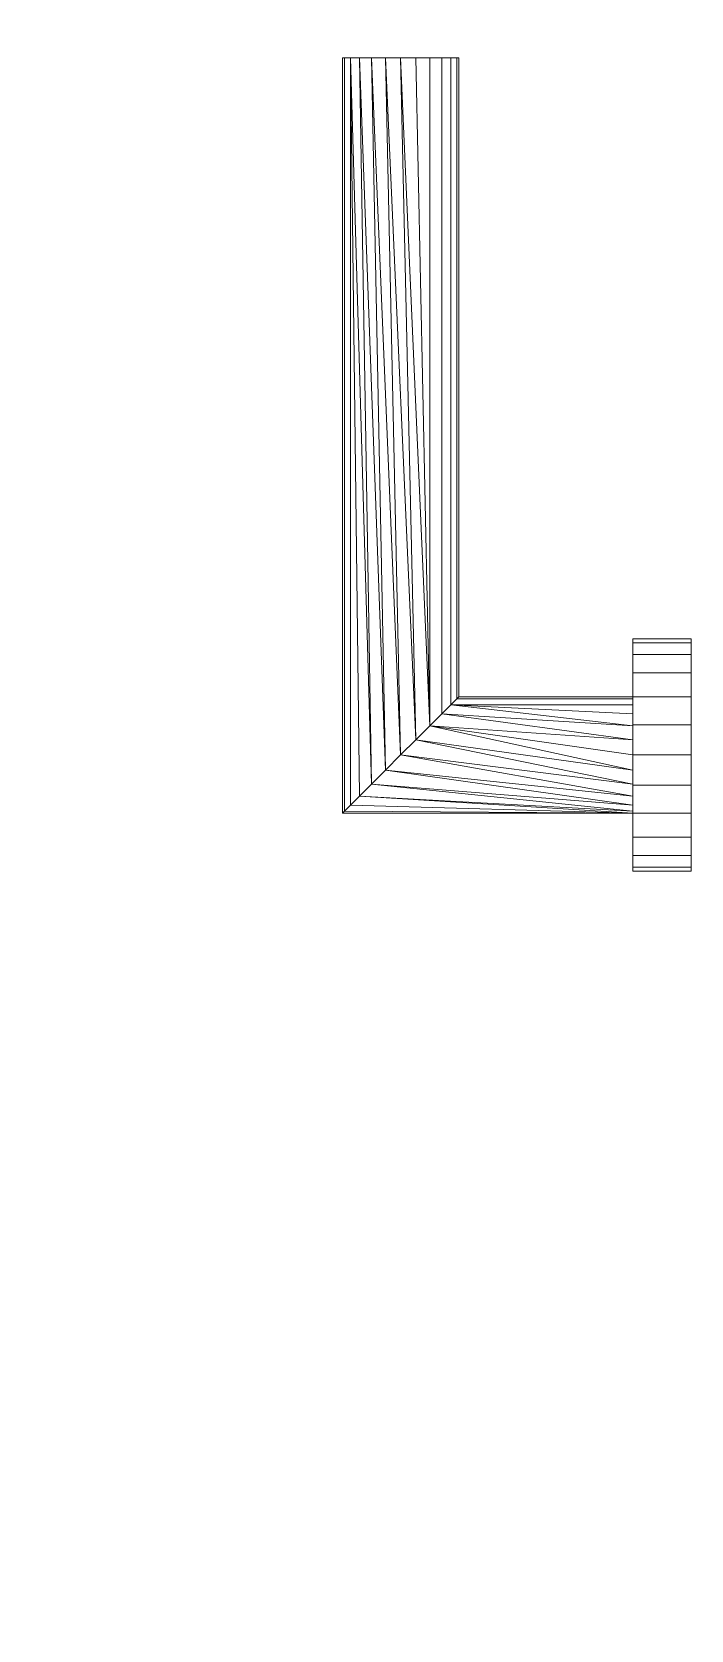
# Model space of a CAD drawing. Header units: millimetres. Extents: x -40035 to 35850, y -22604 to 20487.
# Drawn here: x -22062.7 to -21949.2, y 12010.7 to 12285.8 of the extents above; entities that cross this region are included whole.
import ezdxf

# ---------------------------------------------------------------- set-up
doc = ezdxf.new("R2010")
doc.units = ezdxf.units.MM
for name, color, linetype, lineweight in [('A-DOOR', 31, 'Continuous', 9), ('A-FLOR', 192, 'Continuous', 9), ('A-ROOF', 132, 'Continuous', 9), ('S-FNDN', 32, 'Continuous', 9)]:
    doc.layers.add(name, color=color, linetype=linetype, lineweight=lineweight)

# ---------------------------------------------------------------- blocks, each defined once
blk = doc.blocks.new('Drehflügel 1-flg - Stahlzarge - 80 x 2_26-790716-_3D_')
at = {"layer": 'A-DOOR'}
mesh = blk.add_polyface(dxfattribs=at)
corners = [(-310.0000000000019, 106.9346140755706, 899.9999999980832), (-309.6592582628926, 106.9346140755706, 902.5881904491084), (-308.6602540378463, 106.9346140755706, 904.9999999980832), (-307.0710678118674, 106.9346140755706, 907.0710678099484), (-305.0000000000019, 106.9346140755706, 908.6602540359276), (-302.5881904510271, 106.9346140755706, 909.6592582609736), (-300.0000000000019, 106.9346140755706, 909.999999998083), (-297.4118095489768, 106.9346140755706, 909.6592582609736), (-295.000000000002, 106.9346140755706, 908.6602540359273), (-292.9289321881366, 106.9346140755706, 907.0710678099484), (-291.3397459621577, 106.9346140755706, 904.999999998083), (-290.3407417371115, 106.9346140755706, 902.588190449108), (-290.0000000000022, 106.9346140755706, 899.9999999980832), (-290.0000000000022, 136.9346140755695, 899.9999999980832), (-290.3407417371115, 137.2753558126788, 902.5881904491083), (-291.3397459621577, 138.274360037725, 904.999999998083), (-292.9289321881366, 139.8635462637039, 907.0710678099484), (-295.000000000002, 141.9346140755693, 908.6602540359273), (-297.4118095489767, 144.3464236245441, 909.6592582609736), (-300.0000000000019, 146.9346140755692, 909.999999998083), (-302.5881904510271, 149.5228045265944, 909.6592582609736), (-305.0000000000019, 151.9346140755692, 908.6602540359276), (-307.0710678118674, 154.0056818874347, 907.0710678099484), (-308.6602540378463, 155.5948681134136, 904.999999998083), (-309.6592582628926, 156.5938723384599, 902.5881904491083), (-310.0000000000019, 156.9346140755692, 899.9999999980832)]
mesh.append_faces([[corners[k] for k in face] for face in [(0, 24, 25)]], dxfattribs={"vtx0": -1})
mesh.append_faces([[corners[k] for k in face] for face in [(7, 17, 6), (10, 15, 9), (21, 2, 20), (22, 1, 21), (6, 17, 5), (3, 20, 2), (4, 19, 3), (20, 3, 19)]], dxfattribs={"vtx0": -1, "vtx1": -1})
mesh.append_faces([[corners[k] for k in face] for face in [(5, 17, 18), (16, 7, 8), (0, 23, 24)]], dxfattribs={"vtx0": -1, "vtx2": -1})
mesh.append_faces([[corners[k] for k in face] for face in [(15, 16, 8), (16, 17, 7), (8, 9, 15), (18, 19, 4), (22, 23, 0), (4, 5, 18), (1, 2, 21), (0, 1, 22)]], dxfattribs={"vtx1": -1, "vtx2": -1})
mesh.append_faces([[corners[k] for k in face] for face in [(14, 15, 10, 11)]], dxfattribs={"vtx1": -1, "vtx3": -1})
mesh.append_faces([[corners[k] for k in face] for face in [(11, 12, 13, 14)]], dxfattribs={"vtx3": -1})
mesh = blk.add_polyface(dxfattribs=at)
corners = [(-290.0000000000022, 106.9346140755706, 899.9999999980832), (-290.3407417371115, 106.9346140755706, 897.4118095470578), (-291.3397459621578, 106.9346140755706, 894.999999998083), (-292.9289321881366, 106.9346140755706, 892.9289321862177), (-295.000000000002, 106.9346140755706, 891.3397459602388), (-297.4118095489769, 106.9346140755706, 890.3407417351925), (-300.000000000002, 106.9346140755706, 889.9999999980832), (-302.5881904510272, 106.9346140755706, 890.3407417351925), (-305.000000000002, 106.9346140755706, 891.3397459602388), (-307.0710678118675, 106.9346140755706, 892.9289321862177), (-308.6602540378463, 106.9346140755706, 894.999999998083), (-309.6592582628926, 106.9346140755706, 897.4118095470578), (-310.0000000000019, 106.9346140755706, 899.9999999980832), (-310.0000000000019, 156.9346140755692, 899.9999999980832), (-309.6592582628926, 156.5938723384599, 897.4118095470578), (-308.6602540378464, 155.5948681134136, 894.999999998083), (-307.0710678118675, 154.0056818874347, 892.9289321862177), (-305.000000000002, 151.9346140755693, 891.3397459602388), (-302.5881904510272, 149.5228045265945, 890.3407417351925), (-300.000000000002, 146.9346140755694, 889.9999999980832), (-297.4118095489769, 144.3464236245442, 890.3407417351925), (-295.0000000000022, 141.9346140755694, 891.3397459602388), (-292.9289321881367, 139.863546263704, 892.9289321862177), (-291.3397459621578, 138.2743600377251, 894.999999998083), (-290.3407417371115, 137.2753558126788, 897.4118095470578), (-290.0000000000022, 136.9346140755695, 899.9999999980832)]
mesh.append_faces([[corners[k] for k in face] for face in [(1, 24, 25, 0)]], dxfattribs={"vtx0": -1})
mesh.append_faces([[corners[k] for k in face] for face in [(15, 12, 14), (20, 8, 19), (8, 20, 7), (3, 23, 2), (21, 7, 20)]], dxfattribs={"vtx0": -1, "vtx1": -1})
mesh.append_faces([[corners[k] for k in face] for face in [(11, 16, 17), (10, 17, 18), (17, 10, 11), (9, 18, 19), (21, 6, 7), (2, 23, 24, 1), (22, 4, 5)]], dxfattribs={"vtx0": -1, "vtx2": -1})
mesh.append_faces([[corners[k] for k in face] for face in [(15, 16, 12), (11, 12, 16), (8, 9, 19), (9, 10, 18), (21, 22, 5), (22, 23, 4), (5, 6, 21), (3, 4, 23)]], dxfattribs={"vtx1": -1, "vtx2": -1})
mesh.append_faces([[corners[k] for k in face] for face in [(12, 13, 14)]], dxfattribs={"vtx2": -1})
mesh = blk.add_polyface(dxfattribs=at)
corners = [(-310.0000000000019, 156.9346140755692, 899.9999999980832), (-309.6592582628926, 156.5938723384599, 902.5881904491083), (-308.6602540378463, 155.5948681134136, 904.999999998083), (-307.0710678118674, 154.0056818874347, 907.0710678099484), (-305.0000000000019, 151.9346140755692, 908.6602540359276), (-302.5881904510272, 149.5228045265944, 909.6592582609736), (-300.000000000002, 146.9346140755692, 909.999999998083), (-297.4118095489768, 144.3464236245441, 909.6592582609736), (-295.000000000002, 141.9346140755693, 908.6602540359273), (-292.9289321881366, 139.8635462637039, 907.0710678099484), (-291.3397459621577, 138.2743600377251, 904.9999999980828), (-290.3407417371115, 137.2753558126788, 902.5881904491083), (-290.0000000000022, 136.9346140755695, 899.9999999980832), (-180.000000000002, 136.9346140755695, 899.9999999980832), (-180.000000000002, 137.2753558126787, 902.588190449108), (-180.000000000002, 138.2743600377252, 904.9999999980832), (-180.000000000002, 139.8635462637038, 907.0710678099484), (-180.000000000002, 141.9346140755694, 908.6602540359273), (-180.000000000002, 144.3464236245441, 909.6592582609736), (-180.000000000002, 146.9346140755692, 909.999999998083), (-180.000000000002, 149.5228045265944, 909.6592582609736), (-180.000000000002, 151.9346140755691, 908.6602540359276), (-180.000000000002, 154.0056818874348, 907.0710678099484), (-180.000000000002, 155.5948681134135, 904.9999999980832), (-180.000000000002, 156.59387233846, 902.588190449108), (-180.000000000002, 156.9346140755692, 899.9999999980832)]
mesh.append_faces([[corners[k] for k in face] for face in [(1, 24, 25, 0)]], dxfattribs={"vtx0": -1})
mesh.append_faces([[corners[k] for k in face] for face in [(3, 23, 2), (4, 23, 3)]], dxfattribs={"vtx0": -1, "vtx1": -1})
mesh.append_faces([[corners[k] for k in face] for face in [(11, 14, 15, 10), (9, 16, 17, 8), (10, 15, 16, 9), (8, 17, 18), (2, 23, 24, 1), (22, 4, 5), (20, 6, 7)]], dxfattribs={"vtx0": -1, "vtx2": -1})
mesh.append_faces([[corners[k] for k in face] for face in [(7, 8, 19), (19, 20, 7), (18, 19, 8), (21, 22, 5), (20, 21, 6), (22, 23, 4), (5, 6, 21)]], dxfattribs={"vtx1": -1, "vtx2": -1})
mesh.append_faces([[corners[k] for k in face] for face in [(12, 13, 14, 11)]], dxfattribs={"vtx2": -1})
mesh = blk.add_polyface(dxfattribs=at)
corners = [(-290.0000000000022, 136.9346140755695, 899.9999999980832), (-290.3407417371115, 137.2753558126788, 897.4118095470578), (-291.3397459621578, 138.2743600377251, 894.999999998083), (-292.9289321881367, 139.863546263704, 892.9289321862177), (-295.0000000000022, 141.9346140755694, 891.3397459602388), (-297.4118095489769, 144.3464236245442, 890.3407417351925), (-300.0000000000022, 146.9346140755694, 889.9999999980832), (-302.5881904510272, 149.5228045265945, 890.3407417351925), (-305.000000000002, 151.9346140755693, 891.3397459602388), (-307.0710678118675, 154.0056818874347, 892.9289321862177), (-308.6602540378464, 155.5948681134136, 894.999999998083), (-309.6592582628926, 156.5938723384599, 897.4118095470578), (-310.0000000000019, 156.9346140755692, 899.9999999980832), (-180.000000000002, 156.9346140755692, 899.9999999980832), (-180.000000000002, 156.5938723384599, 897.4118095470578), (-180.000000000002, 155.5948681134138, 894.9999999980834), (-180.000000000002, 154.0056818874346, 892.9289321862177), (-180.000000000002, 151.9346140755694, 891.3397459602388), (-180.000000000002, 149.5228045265946, 890.3407417351925), (-180.000000000002, 146.9346140755694, 889.9999999980832), (-180.000000000002, 144.3464236245441, 890.3407417351925), (-180.000000000002, 141.9346140755693, 891.3397459602388), (-180.000000000002, 139.8635462637041, 892.9289321862177), (-180.000000000002, 138.274360037725, 894.9999999980834), (-180.000000000002, 137.2753558126788, 897.4118095470578), (-180.000000000002, 136.9346140755695, 899.9999999980832)]
mesh.append_faces([[corners[k] for k in face] for face in [(7, 17, 6), (9, 15, 8), (6, 18, 5), (5, 19, 4)]], dxfattribs={"vtx0": -1, "vtx1": -1})
mesh.append_faces([[corners[k] for k in face] for face in [(5, 18, 19)]], dxfattribs={"vtx0": -1, "vtx2": -1})
mesh.append_faces([[corners[k] for k in face] for face in [(13, 14, 11, 12)]], dxfattribs={"vtx1": -1})
mesh.append_faces([[corners[k] for k in face] for face in [(16, 17, 7), (15, 16, 8), (7, 8, 16), (9, 10, 15), (17, 18, 6), (20, 21, 4), (19, 20, 4)]], dxfattribs={"vtx1": -1, "vtx2": -1})
mesh.append_faces([[corners[k] for k in face] for face in [(14, 15, 10, 11), (21, 22, 3, 4), (23, 24, 1, 2), (22, 23, 2, 3)]], dxfattribs={"vtx1": -1, "vtx3": -1})
mesh.append_faces([[corners[k] for k in face] for face in [(24, 25, 0, 1)]], dxfattribs={"vtx3": -1})
mesh = blk.add_polyface(dxfattribs=at)
corners = [(-180.000000000002, 136.9346140755695, 899.9999999980832), (-180.000000000002, 137.2753558126788, 897.4118095470578), (-180.000000000002, 138.274360037725, 894.9999999980834), (-180.000000000002, 139.8635462637041, 892.9289321862174), (-180.000000000002, 141.9346140755693, 891.3397459602388), (-180.000000000002, 144.3464236245441, 890.3407417351925), (-180.000000000002, 146.9346140755694, 889.9999999980832), (-180.000000000002, 149.5228045265946, 890.3407417351925), (-180.000000000002, 151.9346140755694, 891.3397459602388), (-180.000000000002, 154.0056818874346, 892.9289321862177), (-180.000000000002, 155.5948681134138, 894.9999999980834), (-180.000000000002, 156.5938723384599, 897.4118095470578), (-180.000000000002, 156.9346140755692, 899.9999999980832), (-180.000000000002, 156.59387233846, 902.588190449108), (-180.000000000002, 155.5948681134135, 904.9999999980832), (-180.000000000002, 154.0056818874348, 907.0710678099484), (-180.000000000002, 151.9346140755691, 908.6602540359276), (-180.000000000002, 149.5228045265944, 909.6592582609736), (-180.000000000002, 146.9346140755692, 909.999999998083), (-180.000000000002, 144.3464236245441, 909.6592582609736), (-180.000000000002, 141.9346140755694, 908.6602540359273), (-180.000000000002, 139.8635462637038, 907.0710678099483), (-180.000000000002, 138.2743600377252, 904.9999999980832), (-180.000000000002, 137.2753558126787, 902.588190449108)]
mesh.append_faces([[corners[k] for k in face] for face in [(17, 15, 16)]], dxfattribs={"vtx0": -1})
mesh.append_faces([[corners[k] for k in face] for face in [(21, 9, 17, 20)]], dxfattribs={"vtx0": -1, "vtx1": -1, "vtx2": -1})
mesh.append_faces([[corners[k] for k in face] for face in [(9, 21, 2, 5)]], dxfattribs={"vtx0": -1, "vtx1": -1, "vtx2": -1, "vtx3": -1})
mesh.append_faces([[corners[k] for k in face] for face in [(17, 13, 14, 15)]], dxfattribs={"vtx0": -1, "vtx3": -1})
mesh.append_faces([[corners[k] for k in face] for face in [(4, 5, 2, 3)]], dxfattribs={"vtx1": -1})
mesh.append_faces([[corners[k] for k in face] for face in [(5, 6, 9)]], dxfattribs={"vtx1": -1, "vtx2": -1})
mesh.append_faces([[corners[k] for k in face] for face in [(9, 10, 13, 17)]], dxfattribs={"vtx1": -1, "vtx2": -1, "vtx3": -1})
mesh.append_faces([[corners[k] for k in face] for face in [(7, 8, 9, 6)]], dxfattribs={"vtx2": -1})
mesh.append_faces([[corners[k] for k in face] for face in [(0, 1, 2, 21)]], dxfattribs={"vtx2": -1, "vtx3": -1})
mesh.append_faces([[corners[k] for k in face] for face in [(10, 11, 12, 13), (17, 18, 19, 20), (21, 22, 23, 0)]], dxfattribs={"vtx3": -1})
mesh = blk.add_polyface(dxfattribs=at)
corners = [(-320.000000000002, 106.9346140755706, 899.9999999980832), (-319.3185165257833, 106.9346140755706, 905.1763809001338), (-317.3205080756907, 106.9346140755706, 909.9999999980832), (-314.142135623733, 106.9346140755706, 914.1421356218143), (-310.0000000000019, 106.9346140755706, 917.3205080737719), (-305.1763809020524, 106.9346140755706, 919.3185165238644), (-300.000000000002, 106.9346140755706, 919.999999998083), (-294.8236190979516, 106.9346140755706, 919.3185165238644), (-290.000000000002, 106.9346140755706, 917.3205080737719), (-285.857864376271, 106.9346140755706, 914.142135621814), (-282.6794919243132, 106.9346140755706, 909.999999998083), (-280.6814834742206, 106.9346140755706, 905.1763809001334), (-280.000000000002, 106.9346140755706, 899.9999999980832), (-280.6814834742207, 106.9346140755706, 894.8236190960325), (-282.6794919243133, 106.9346140755706, 889.9999999980829), (-285.8578643762712, 106.9346140755706, 885.857864374352), (-290.0000000000022, 106.9346140755706, 882.6794919223944), (-294.8236190979517, 106.9346140755706, 880.6814834723018), (-300.0000000000022, 106.9346140755706, 879.999999998083), (-305.1763809020525, 106.9346140755706, 880.6814834723018), (-310.0000000000022, 106.9346140755706, 882.6794919223944), (-314.142135623733, 106.9346140755706, 885.8578643743523), (-317.3205080756908, 106.9346140755706, 889.9999999980832), (-319.3185165257834, 106.9346140755706, 894.8236190960328)]
mesh.append_faces([[corners[k] for k in face] for face in [(7, 5, 6), (16, 13, 14, 15), (21, 19, 20)]], dxfattribs={"vtx0": -1})
mesh.append_faces([[corners[k] for k in face] for face in [(11, 16, 9, 10)]], dxfattribs={"vtx0": -1, "vtx1": -1})
mesh.append_faces([[corners[k] for k in face] for face in [(9, 21, 4, 5)]], dxfattribs={"vtx0": -1, "vtx1": -1, "vtx3": -1})
mesh.append_faces([[corners[k] for k in face] for face in [(16, 11, 12, 13)]], dxfattribs={"vtx0": -1, "vtx3": -1})
mesh.append_faces([[corners[k] for k in face] for face in [(0, 1, 4, 21), (16, 17, 21, 9)]], dxfattribs={"vtx1": -1, "vtx2": -1, "vtx3": -1})
mesh.append_faces([[corners[k] for k in face] for face in [(2, 3, 4, 1)]], dxfattribs={"vtx2": -1})
mesh.append_faces([[corners[k] for k in face] for face in [(7, 8, 9, 5), (17, 18, 19, 21)]], dxfattribs={"vtx2": -1, "vtx3": -1})
mesh.append_faces([[corners[k] for k in face] for face in [(21, 22, 23, 0)]], dxfattribs={"vtx3": -1})
mesh = blk.add_polyface(dxfattribs=at)
corners = [(-280.0000000000021, 96.93461407557066, 899.9999999980829), (-280.6814834742207, 96.93461407557066, 894.8236190960324), (-282.6794919243134, 96.93461407557066, 889.9999999980828), (-285.8578643762712, 96.93461407557066, 885.857864374352), (-290.0000000000022, 96.93461407557066, 882.6794919223939), (-294.8236190979518, 96.93461407557066, 880.6814834723018), (-300.0000000000022, 96.93461407557066, 879.999999998083), (-305.1763809020526, 96.93461407557066, 880.6814834723018), (-310.0000000000022, 96.93461407557066, 882.6794919223944), (-314.1421356237331, 96.93461407557066, 885.8578643743523), (-317.3205080756909, 96.93461407557066, 889.9999999980832), (-319.3185165257834, 96.93461407557066, 894.8236190960329), (-320.0000000000022, 96.93461407557066, 899.9999999980832), (-320.0000000000022, 106.9346140755706, 899.9999999980832), (-319.3185165257834, 106.9346140755706, 894.8236190960329), (-317.3205080756909, 106.9346140755706, 889.9999999980832), (-314.1421356237331, 106.9346140755706, 885.8578643743523), (-310.0000000000022, 106.9346140755706, 882.6794919223944), (-305.1763809020526, 106.9346140755706, 880.6814834723018), (-300.0000000000022, 106.9346140755706, 879.999999998083), (-294.8236190979518, 106.9346140755706, 880.6814834723018), (-290.0000000000022, 106.9346140755706, 882.6794919223939), (-285.8578643762712, 106.9346140755706, 885.857864374352), (-282.6794919243134, 106.9346140755706, 889.9999999980828), (-280.6814834742207, 106.9346140755706, 894.8236190960324), (-280.0000000000021, 106.9346140755706, 899.9999999980829)]
mesh.append_faces([[corners[k] for k in face] for face in [(13, 14, 11, 12), (0, 1, 24, 25)]], dxfattribs={"vtx1": -1})
mesh.append_faces([[corners[k] for k in face] for face in [(14, 15, 10, 11), (16, 17, 8, 9), (15, 16, 9, 10), (17, 18, 7, 8), (6, 7, 18, 19), (19, 20, 5, 6), (20, 21, 4, 5), (22, 23, 2, 3), (21, 22, 3, 4), (23, 24, 1, 2)]], dxfattribs={"vtx1": -1, "vtx3": -1})
mesh = blk.add_polyface(dxfattribs=at)
corners = [(-320.0000000000022, 96.93461407557066, 899.9999999980832), (-319.3185165257833, 96.93461407557066, 905.1763809001338), (-317.3205080756907, 96.93461407557066, 909.9999999980832), (-314.1421356237329, 96.93461407557066, 914.1421356218143), (-310.000000000002, 96.93461407557066, 917.3205080737719), (-305.1763809020524, 96.93461407557066, 919.3185165238644), (-300.000000000002, 96.93461407557066, 919.999999998083), (-294.8236190979516, 96.93461407557066, 919.3185165238644), (-290.000000000002, 96.93461407557066, 917.3205080737719), (-285.857864376271, 96.93461407557066, 914.142135621814), (-282.6794919243132, 96.93461407557066, 909.999999998083), (-280.6814834742206, 96.93461407557066, 905.1763809001334), (-280.0000000000021, 96.93461407557066, 899.9999999980832), (-280.0000000000021, 106.9346140755706, 899.9999999980832), (-280.6814834742206, 106.9346140755706, 905.1763809001334), (-282.6794919243132, 106.9346140755706, 909.999999998083), (-285.857864376271, 106.9346140755706, 914.142135621814), (-290.000000000002, 106.9346140755706, 917.3205080737719), (-294.8236190979516, 106.9346140755706, 919.3185165238644), (-300.000000000002, 106.9346140755706, 919.999999998083), (-305.1763809020524, 106.9346140755706, 919.3185165238644), (-310.000000000002, 106.9346140755706, 917.3205080737719), (-314.1421356237329, 106.9346140755706, 914.1421356218143), (-317.3205080756907, 106.9346140755706, 909.9999999980832), (-319.3185165257833, 106.9346140755706, 905.1763809001338), (-320.0000000000022, 106.9346140755706, 899.9999999980832)]
mesh.append_faces([[corners[k] for k in face] for face in [(13, 14, 11, 12), (0, 1, 24, 25)]], dxfattribs={"vtx1": -1})
mesh.append_faces([[corners[k] for k in face] for face in [(14, 15, 10, 11), (16, 17, 8, 9), (15, 16, 9, 10), (17, 18, 7, 8), (6, 7, 18, 19), (19, 20, 5, 6), (20, 21, 4, 5), (22, 23, 2, 3), (21, 22, 3, 4), (23, 24, 1, 2)]], dxfattribs={"vtx1": -1, "vtx3": -1})
mesh = blk.add_polyface(dxfattribs=at)
corners = [(-290.0000000000022, 106.9346140755706, 899.9999999980832), (-290.3407417371115, 106.9346140755706, 902.5881904491083), (-291.3397459621577, 106.9346140755706, 904.999999998083), (-292.9289321881366, 106.9346140755706, 907.0710678099484), (-295.000000000002, 106.9346140755706, 908.6602540359273), (-297.4118095489768, 106.9346140755706, 909.6592582609736), (-300.0000000000019, 106.9346140755706, 909.999999998083), (-302.5881904510271, 106.9346140755706, 909.6592582609736), (-305.0000000000019, 106.9346140755706, 908.6602540359273), (-307.0710678118674, 106.9346140755706, 907.0710678099484), (-308.6602540378463, 106.9346140755706, 904.999999998083), (-309.6592582628926, 106.9346140755706, 902.5881904491083), (-310.0000000000019, 106.9346140755706, 899.9999999980832), (-309.6592582628926, 106.9346140755706, 897.4118095470578), (-308.6602540378463, 106.9346140755706, 894.999999998083), (-307.0710678118675, 106.9346140755706, 892.9289321862177), (-305.000000000002, 106.9346140755706, 891.3397459602388), (-302.5881904510272, 106.9346140755706, 890.3407417351925), (-300.000000000002, 106.9346140755706, 889.9999999980832), (-297.4118095489769, 106.9346140755706, 890.3407417351925), (-295.000000000002, 106.9346140755706, 891.3397459602388), (-292.9289321881366, 106.9346140755706, 892.9289321862177), (-291.3397459621578, 106.9346140755706, 894.999999998083), (-290.3407417371115, 106.9346140755706, 897.4118095470578)]
mesh.append_faces([[corners[k] for k in face] for face in [(10, 16, 8, 9), (11, 14, 10)]], dxfattribs={"vtx0": -1, "vtx1": -1})
mesh.append_faces([[corners[k] for k in face] for face in [(8, 20, 23, 0)]], dxfattribs={"vtx0": -1, "vtx1": -1, "vtx3": -1})
mesh.append_faces([[corners[k] for k in face] for face in [(4, 7, 8, 0)]], dxfattribs={"vtx0": -1, "vtx2": -1, "vtx3": -1})
mesh.append_faces([[corners[k] for k in face] for face in [(13, 14, 11, 12), (3, 4, 2)]], dxfattribs={"vtx1": -1})
mesh.append_faces([[corners[k] for k in face] for face in [(1, 2, 4, 0)]], dxfattribs={"vtx1": -1, "vtx2": -1})
mesh.append_faces([[corners[k] for k in face] for face in [(16, 17, 20, 8)]], dxfattribs={"vtx1": -1, "vtx2": -1, "vtx3": -1})
mesh.append_faces([[corners[k] for k in face] for face in [(5, 6, 7, 4)]], dxfattribs={"vtx2": -1})
mesh.append_faces([[corners[k] for k in face] for face in [(14, 15, 16, 10)]], dxfattribs={"vtx2": -1, "vtx3": -1})
mesh.append_faces([[corners[k] for k in face] for face in [(17, 18, 19, 20), (20, 21, 22, 23)]], dxfattribs={"vtx3": -1})
mesh = blk.add_polyface(dxfattribs=at)
corners = [(-320.000000000002, 96.93461407557066, 899.9999999980832), (-319.3185165257834, 96.93461407557066, 894.8236190960328), (-317.3205080756908, 96.93461407557066, 889.9999999980832), (-314.142135623733, 96.93461407557066, 885.8578643743523), (-310.0000000000022, 96.93461407557066, 882.6794919223944), (-305.1763809020525, 96.93461407557066, 880.6814834723018), (-300.0000000000022, 96.93461407557066, 879.999999998083), (-294.8236190979517, 96.93461407557066, 880.6814834723018), (-290.0000000000022, 96.93461407557066, 882.6794919223944), (-285.8578643762712, 96.93461407557066, 885.857864374352), (-282.6794919243133, 96.93461407557066, 889.9999999980829), (-280.6814834742207, 96.93461407557066, 894.8236190960325), (-280.000000000002, 96.93461407557066, 899.9999999980832), (-280.6814834742206, 96.93461407557066, 905.1763809001334), (-282.6794919243132, 96.93461407557066, 909.999999998083), (-285.857864376271, 96.93461407557066, 914.142135621814), (-290.000000000002, 96.93461407557066, 917.3205080737719), (-294.8236190979516, 96.93461407557066, 919.3185165238644), (-300.000000000002, 96.93461407557066, 919.999999998083), (-305.1763809020524, 96.93461407557066, 919.3185165238644), (-310.0000000000019, 96.93461407557066, 917.3205080737719), (-314.142135623733, 96.93461407557066, 914.1421356218143), (-317.3205080756907, 96.93461407557066, 909.9999999980832), (-319.3185165257833, 96.93461407557066, 905.1763809001338)]
mesh.append_faces([[corners[k] for k in face] for face in [(10, 8, 9), (5, 3, 4), (22, 20, 21)]], dxfattribs={"vtx0": -1})
mesh.append_faces([[corners[k] for k in face] for face in [(13, 8, 12), (17, 19, 15, 16)]], dxfattribs={"vtx0": -1, "vtx1": -1})
mesh.append_faces([[corners[k] for k in face] for face in [(3, 15, 20, 0)]], dxfattribs={"vtx0": -1, "vtx1": -1, "vtx2": -1, "vtx3": -1})
mesh.append_faces([[corners[k] for k in face] for face in [(15, 19, 20)]], dxfattribs={"vtx0": -1, "vtx2": -1})
mesh.append_faces([[corners[k] for k in face] for face in [(3, 7, 8, 15)]], dxfattribs={"vtx0": -1, "vtx2": -1, "vtx3": -1})
mesh.append_faces([[corners[k] for k in face] for face in [(20, 22, 23, 0)]], dxfattribs={"vtx0": -1, "vtx3": -1})
mesh.append_faces([[corners[k] for k in face] for face in [(18, 19, 17)]], dxfattribs={"vtx1": -1})
mesh.append_faces([[corners[k] for k in face] for face in [(11, 12, 8, 10)]], dxfattribs={"vtx1": -1, "vtx2": -1})
mesh.append_faces([[corners[k] for k in face] for face in [(1, 2, 3, 0)]], dxfattribs={"vtx2": -1})
mesh.append_faces([[corners[k] for k in face] for face in [(5, 6, 7, 3), (13, 14, 15, 8)]], dxfattribs={"vtx2": -1, "vtx3": -1})

msp = doc.modelspace()

# ---------------------------------------------------------------- block references
at = {"layer": 'A-DOOR', "rotation": 90}
msp.add_blockref('Drehflügel 1-flg - Stahlzarge - 80 x 2_26-790716-_3D_', (-21852.26421336441, 12461.33649218147, 4300), dxfattribs=at)

# ---------------------------------------------------------------- meshes
at = {"layer": 'A-FLOR'}
mesh = msp.add_polyface(dxfattribs=at)
corners = [(35708.39259647478, -19572.95317164709, 4299.999999999999), (35708.39259647484, 15367.44769506533, 4299.999999999999), (22023.39259623714, 15367.44769506538, 4299.999999999999), (22023.39259623714, 18917.44769506533, 4299.999999999999), (-33711.60740376364, 18917.44769506551, 4299.999999999999), (-33711.60740376362, 6517.447695065358, 4299.999999999999), (-39715.43777456971, 6517.447695065354, 4299.999999999999), (-39715.43777456971, 2191.31302077162, 4299.999999999999), (-39591.60740376364, 2191.31302077162, 4299.999999999999), (-39591.60740376362, 6397.447695065358, 4299.999999999999), (21318.39259623716, 6397.447695065161, 4299.999999999999), (21318.39259623715, -767.5523049348602, 4299.999999999999), (20018.39259623715, -767.5523049348602, 4299.999999999999), (20018.39259623715, -2467.552304934859, 4299.999999999999), (21083.39259623714, -2467.552304934863, 4299.999999999999), (21083.39259623714, -2287.552304934864, 4299.999999999999), (21318.39259623715, -2287.552304934864, 4299.999999999999), (21318.39259623713, -11702.55230493486, 4299.999999999999), (-39591.60740352523, -11702.55230493466, 4299.999999999999), (-39591.60740352522, -1458.686979228379, 4299.999999999999), (-39715.43777456971, -1458.686979228379, 4299.999999999999), (-39715.43777456971, -11822.55230493464, 4299.999999999999), (-33714.60740376361, -11822.55230493466, 4299.999999999999), (-33714.60740376362, -21222.55230493466, 4299.999999999999), (-31115.50901368769, -21222.55230493467, 4299.999999999999), (-30206.17866242789, -22450.2848884488, 4299.999999999999), (-28926.17866242789, -22450.28488844881, 4299.999999999999), (-27996.51597985033, -21222.5523049345, 4299.999999999999), (-7441.607403525208, -21222.55230493457, 4299.999999999999), (-6513.119142610258, -22476.15094458888, 4299.999999999999), (-5153.119142610255, -22476.15094458888, 4299.999999999999), (-4203.870185739985, -21222.55230493458, 4299.999999999999), (16285.39259623638, -21222.55230493465, 4299.999999999999), (17201.97716149857, -22460.07916715749, 4299.999999999999), (18551.82768878314, -22460.07916715749, 4299.999999999999), (19488.90678723186, -21222.55230493484, 4299.999999999999), (22024.56222566872, -21222.55230493485, 4299.999999999999), (22024.56222566872, -19572.95317164704, 4299.999999999999), (22144.56222566872, -19572.95317164704, 4299.999999999999), (22144.56222566872, -11942.55230493466, 4299.999999999999), (28098.39259647479, -11942.55230493465, 4299.999999999999), (28098.39259647479, 6606.483792312207, 4299.999999999999), (22168.90832943374, 6606.483792312207, 4299.999999999999), (22168.90832943374, 7667.447695065356, 4299.999999999999), (28098.39259647479, 7667.447695065356, 4299.999999999999), (28098.39259647479, 7684.409219292403, 4299.999999999999), (29453.39259647479, 7684.409219292403, 4299.999999999999), (29453.39259647479, -13074.80095893749, 4299.999999999999), (28098.3925964748, -13074.80095893749, 4299.999999999999), (23360.72511121083, -13074.80095893749, 4299.999999999999), (23360.72511121084, -19572.95317164705, 4299.999999999999), (-33594.60740376361, -12527.55230493466, 4299.999999999999), (-32514.60740376362, -12527.55230493467, 4299.999999999999), (-32514.60740376362, -11942.55230493466, 4299.999999999999), (-28326.7074035267, -11942.55230493466, 4299.999999999999), (-28326.70740352671, -14852.55230493466, 4299.999999999999), (-33594.60740376364, -14852.55230493464, 4299.999999999999), (-33591.60740376362, 9482.44769506534, 4299.999999999999), (-28884.60740376362, 9482.447695065324, 4299.999999999999), (-28884.60740376362, 6637.44769506532, 4299.999999999999), (-32514.60740376363, 6637.447695065334, 4299.999999999999), (-32514.60740376363, 7197.447695065356, 4299.999999999999), (-32914.60740376364, 7197.447695065358, 4299.999999999999), (-32914.60740376364, 7162.447695065337, 4299.999999999999), (-33591.60740376364, 7162.447695065343, 4299.999999999999), (-8951.69882743851, 6617.447695065336, 4299.999999999999), (-28414.60740376362, 6617.447695065401, 4299.999999999999), (-28414.60740376362, 9482.447695065342, 4299.999999999999), (-8951.698827438504, 9482.447695065279, 4299.999999999999)]
mesh.append_faces([[corners[k] for k in face] for face in [(9, 6, 7, 8), (63, 60, 61, 62)]], dxfattribs={"vtx0": -1})
mesh.append_faces([[corners[k] for k in face] for face in [(31, 17, 54), (16, 41, 11, 15), (58, 67, 4, 57)]], dxfattribs={"vtx0": -1, "vtx1": -1, "vtx2": -1})
mesh.append_faces([[corners[k] for k in face] for face in [(28, 31, 54, 55), (55, 24, 27, 28), (5, 66, 59, 60)]], dxfattribs={"vtx0": -1, "vtx1": -1, "vtx3": -1})
mesh.append_faces([[corners[k] for k in face] for face in [(56, 23, 24, 55), (18, 21, 22, 17), (42, 10, 11, 41), (65, 9, 10), (16, 40, 41), (2, 45, 46, 1), (59, 66, 67, 58), (5, 64, 57, 4), (9, 5, 6)]], dxfattribs={"vtx0": -1, "vtx2": -1})
mesh.append_faces([[corners[k] for k in face] for face in [(17, 31, 32, 37), (22, 53, 54, 17), (10, 42, 43, 2)]], dxfattribs={"vtx0": -1, "vtx2": -1, "vtx3": -1})
mesh.append_faces([[corners[k] for k in face] for face in [(68, 2, 3, 4)]], dxfattribs={"vtx0": -1, "vtx3": -1})
mesh.append_faces([[corners[k] for k in face] for face in [(20, 21, 18, 19)]], dxfattribs={"vtx1": -1})
mesh.append_faces([[corners[k] for k in face] for face in [(50, 0, 47), (11, 12, 15), (67, 68, 4)]], dxfattribs={"vtx1": -1, "vtx2": -1})
mesh.append_faces([[corners[k] for k in face] for face in [(68, 65, 10, 2), (65, 66, 5, 9), (63, 64, 5, 60)]], dxfattribs={"vtx1": -1, "vtx2": -1, "vtx3": -1})
mesh.append_faces([[corners[k] for k in face] for face in [(39, 40, 16, 17), (46, 47, 0, 1), (56, 51, 22, 23)]], dxfattribs={"vtx1": -1, "vtx3": -1})
mesh.append_faces([[corners[k] for k in face] for face in [(48, 49, 50, 47), (13, 14, 15, 12)]], dxfattribs={"vtx2": -1})
mesh.append_faces([[corners[k] for k in face] for face in [(35, 36, 37, 32), (37, 38, 39, 17), (51, 52, 53, 22), (43, 44, 45, 2)]], dxfattribs={"vtx2": -1, "vtx3": -1})
mesh.append_faces([[corners[k] for k in face] for face in [(32, 33, 34, 35), (28, 29, 30, 31), (24, 25, 26, 27)]], dxfattribs={"vtx3": -1})
mesh = msp.add_polyface(dxfattribs=at)
corners = [(22023.39259623714, 18917.44769506533, 4000), (22023.39259623714, 15367.44769506538, 4000), (35708.39259647484, 15367.44769506533, 4000), (35708.39259647478, -19572.95317164709, 4000), (23360.72511121083, -19572.95317164705, 4000), (23360.72511121083, -13074.80095893749, 4000), (28098.3925964748, -13074.80095893749, 4000), (29453.39259647479, -13074.80095893749, 4000), (29453.39259647479, 7684.409219292403, 4000), (28098.39259647479, 7684.409219292408, 4000), (28098.39259647479, 7667.447695065356, 4000), (22168.90832943374, 7667.447695065356, 4000), (22168.90832943374, 6606.483792312207, 4000), (28098.39259647479, 6606.483792312207, 4000), (28098.3925964748, -11942.55230493465, 4000), (22144.56222566872, -11942.55230493466, 4000), (22144.56222566873, -19572.95317164704, 4000), (22024.56222566872, -19572.95317164704, 4000), (22024.56222566872, -21222.55230493485, 4000), (19488.90678723186, -21222.55230493484, 4000), (18551.82768878314, -22460.07916715749, 4000), (17201.97716149857, -22460.07916715749, 4000), (16285.39259623638, -21222.55230493465, 4000), (-4203.870185739985, -21222.55230493458, 4000), (-5153.119142610255, -22476.15094458888, 4000), (-6513.119142610258, -22476.15094458888, 4000), (-7441.607403525208, -21222.55230493457, 4000), (-27996.51597985033, -21222.5523049345, 4000), (-28926.17866242789, -22450.28488844881, 4000), (-30206.17866242789, -22450.2848884488, 4000), (-31115.50901368769, -21222.55230493467, 4000), (-33714.60740376362, -21222.55230493466, 4000), (-33714.60740376361, -11822.55230493466, 4000), (-39715.43777456971, -11822.55230493464, 4000), (-39715.43777456971, -1458.686979228379, 4000), (-39591.60740352522, -1458.686979228379, 4000), (-39591.60740352523, -11702.55230493466, 4000), (21318.39259623713, -11702.55230493486, 4000), (21318.39259623715, -2287.552304934864, 4000), (21083.39259623714, -2287.552304934862, 4000), (21083.39259623714, -2467.552304934863, 4000), (20018.39259623715, -2467.552304934859, 4000), (20018.39259623715, -767.5523049348602, 4000), (21318.39259623715, -767.5523049348602, 4000), (21318.39259623716, 6397.447695065161, 4000), (-39591.60740376362, 6397.447695065358, 4000), (-39591.60740376364, 2191.31302077162, 4000), (-39715.43777456971, 2191.313020771619, 4000), (-39715.43777456971, 6517.447695065354, 4000), (-33711.60740376362, 6517.447695065358, 4000), (-33711.60740376364, 18917.44769506551, 4000), (-32514.60740376362, -12527.55230493467, 4000), (-33594.60740376361, -12527.55230493466, 4000), (-33594.60740376364, -14852.55230493464, 4000), (-28326.70740352671, -14852.55230493466, 4000), (-28326.7074035267, -11942.55230493466, 4000), (-32514.60740376362, -11942.55230493466, 4000), (-28884.60740376362, 9482.447695065324, 4000), (-33591.60740376362, 9482.447695065335, 4000), (-33591.60740376364, 7162.447695065343, 4000), (-32914.60740376364, 7162.447695065337, 4000), (-32914.60740376364, 7197.447695065358, 4000), (-32514.60740376363, 7197.447695065356, 4000), (-32514.60740376363, 6637.447695065334, 4000), (-28884.60740376362, 6637.44769506532, 4000), (-28414.60740376362, 6617.447695065401, 4000), (-8951.69882743851, 6617.447695065336, 4000), (-8951.698827438504, 9482.447695065279, 4000), (-28414.60740376362, 9482.447695065342, 4000)]
mesh.append_faces([[corners[k] for k in face] for face in [(6, 4, 5), (30, 28, 29), (36, 33, 34, 35)]], dxfattribs={"vtx0": -1})
mesh.append_faces([[corners[k] for k in face] for face in [(33, 36, 32)]], dxfattribs={"vtx0": -1, "vtx1": -1})
mesh.append_faces([[corners[k] for k in face] for face in [(23, 26, 55, 37)]], dxfattribs={"vtx0": -1, "vtx1": -1, "vtx2": -1, "vtx3": -1})
mesh.append_faces([[corners[k] for k in face] for face in [(30, 54, 27, 28), (43, 13, 38, 39), (50, 68, 57, 58)]], dxfattribs={"vtx0": -1, "vtx1": -1, "vtx3": -1})
mesh.append_faces([[corners[k] for k in face] for face in [(7, 3, 4, 6), (38, 14, 15, 37), (3, 7, 8, 2), (53, 31, 32, 52), (39, 42, 43)]], dxfattribs={"vtx0": -1, "vtx2": -1})
mesh.append_faces([[corners[k] for k in face] for face in [(32, 36, 37, 55), (49, 65, 66, 45), (67, 0, 1, 44), (49, 63, 64, 65), (49, 59, 60, 63)]], dxfattribs={"vtx0": -1, "vtx2": -1, "vtx3": -1})
mesh.append_faces([[corners[k] for k in face] for face in [(47, 48, 45, 46), (62, 63, 60, 61)]], dxfattribs={"vtx1": -1})
mesh.append_faces([[corners[k] for k in face] for face in [(55, 56, 32), (13, 14, 38), (66, 67, 44), (44, 45, 66), (48, 49, 45)]], dxfattribs={"vtx1": -1, "vtx2": -1})
mesh.append_faces([[corners[k] for k in face] for face in [(22, 23, 37, 17), (11, 12, 44, 1)]], dxfattribs={"vtx1": -1, "vtx2": -1, "vtx3": -1})
mesh.append_faces([[corners[k] for k in face] for face in [(30, 31, 53, 54), (26, 27, 54, 55), (43, 44, 12, 13), (8, 9, 1, 2), (50, 0, 67, 68), (68, 65, 64, 57), (58, 59, 49, 50)]], dxfattribs={"vtx1": -1, "vtx3": -1})
mesh.append_faces([[corners[k] for k in face] for face in [(20, 21, 22, 19), (24, 25, 26, 23)]], dxfattribs={"vtx2": -1})
mesh.append_faces([[corners[k] for k in face] for face in [(17, 18, 19, 22), (15, 16, 17, 37), (56, 51, 52, 32), (9, 10, 11, 1)]], dxfattribs={"vtx2": -1, "vtx3": -1})
mesh.append_faces([[corners[k] for k in face] for face in [(39, 40, 41, 42)]], dxfattribs={"vtx3": -1})
at = {"layer": 'A-ROOF'}
mesh = msp.add_polyface(dxfattribs=at)
corners = [(-33834.60740376359, 19037.44769506551, 8249.999999999998), (22143.39259623716, 19037.44769506533, 8249.999999999998), (22143.39259623714, 6637.447695065155, 8249.999999999998), (-33834.60740376361, 6637.447695065337, 8249.999999999998)]
mesh.append_faces([[corners[k] for k in face] for face in [(1, 2, 3, 0)]])
mesh = msp.add_polyface(dxfattribs=at)
corners = [(22143.39259623716, 19037.44769506533, 8449.999999999998), (-33834.60740376359, 19037.44769506551, 8449.999999999998), (-33834.60740376361, 6637.447695065337, 8449.999999999998), (22143.39259623714, 6637.447695065155, 8449.999999999998)]
mesh.append_faces([[corners[k] for k in face] for face in [(2, 3, 0, 1)]])
at = {"layer": 'S-FNDN'}
mesh = msp.add_polyface(dxfattribs=at)
corners = [(-33835.43777456972, 6637.447695065337, -1400), (-33835.43777456972, 7349.301402671891, -1400), (-33835.43777456971, 8977.212038645841, -1400), (-33835.43777456969, 19037.44769506552, -1400), (22144.56222566873, 19037.44769506534, -1400), (22144.56222566873, 15367.44769506538, -1400), (35704.56222566878, 15367.44769506534, -1400), (35704.56222566873, -19572.5523049347, -1400), (22144.56222566873, -19572.55230493466, -1400), (22144.56222566873, -21342.55230493485, -1400), (19541.21247434559, -21342.55230493485, -1400), (16218.63612663756, -21342.55230493483, -1400), (-4158.570142823099, -21342.55230493477, -1400), (-7441.607403525208, -21342.55230493475, -1400), (-33835.43777456971, -21342.55230493466, -1400), (-33835.43777456969, -14330.69859732813, -1400), (-33835.43777456969, -12702.78796135414, -1400), (-33835.43777456969, -11942.55230493467, -1400), (-39835.43777456971, -11942.55230493466, -1400), (-39835.43777456968, 6637.447695065358, -1400)]
mesh.append_faces([[corners[k] for k in face] for face in [(5, 2, 3, 4)]], dxfattribs={"vtx0": -1})
mesh.append_faces([[corners[k] for k in face] for face in [(5, 12, 1, 2)]], dxfattribs={"vtx0": -1, "vtx1": -1, "vtx3": -1})
mesh.append_faces([[corners[k] for k in face] for face in [(13, 16, 17, 0)]], dxfattribs={"vtx0": -1, "vtx2": -1, "vtx3": -1})
mesh.append_faces([[corners[k] for k in face] for face in [(11, 12, 5, 8)]], dxfattribs={"vtx1": -1, "vtx2": -1, "vtx3": -1})
mesh.append_faces([[corners[k] for k in face] for face in [(12, 13, 0, 1)]], dxfattribs={"vtx1": -1, "vtx3": -1})
mesh.append_faces([[corners[k] for k in face] for face in [(6, 7, 8, 5)]], dxfattribs={"vtx2": -1})
mesh.append_faces([[corners[k] for k in face] for face in [(13, 14, 15, 16), (8, 9, 10, 11), (17, 18, 19, 0)]], dxfattribs={"vtx3": -1})
mesh = msp.add_polyface(dxfattribs=at)
corners = [(-33835.43777456972, 6637.447695065337), (-39835.43777456968, 6637.447695065358), (-39835.43777456971, -11942.55230493466), (-33835.43777456969, -11942.55230493467), (-33835.43777456969, -12702.78796135414), (-33835.43777456969, -14330.69859732813), (-33835.43777456971, -21342.55230493466), (-7441.607403525208, -21342.55230493474), (-4158.570142823094, -21342.55230493477), (16218.63612663755, -21342.55230493483), (19541.21247434559, -21342.55230493485), (22144.56222566873, -21342.55230493485), (22144.56222566873, -19572.55230493466), (35704.56222566873, -19572.5523049347), (35704.56222566878, 15367.44769506534), (22144.56222566873, 15367.44769506538), (22144.56222566873, 19037.44769506534), (-33835.43777456969, 19037.44769506552), (-33835.43777456971, 8977.212038645841), (-33835.43777456972, 7349.301402671891)]
mesh.append_faces([[corners[k] for k in face] for face in [(7, 4, 5, 6)]], dxfattribs={"vtx0": -1})
mesh.append_faces([[corners[k] for k in face] for face in [(4, 7, 3)]], dxfattribs={"vtx0": -1, "vtx1": -1})
mesh.append_faces([[corners[k] for k in face] for face in [(8, 15, 19, 0), (0, 3, 7, 8)]], dxfattribs={"vtx0": -1, "vtx1": -1, "vtx3": -1})
mesh.append_faces([[corners[k] for k in face] for face in [(15, 8, 9, 12)]], dxfattribs={"vtx0": -1, "vtx2": -1, "vtx3": -1})
mesh.append_faces([[corners[k] for k in face] for face in [(17, 18, 15, 16), (14, 15, 12, 13)]], dxfattribs={"vtx1": -1})
mesh.append_faces([[corners[k] for k in face] for face in [(18, 19, 15)]], dxfattribs={"vtx1": -1, "vtx2": -1})
mesh.append_faces([[corners[k] for k in face] for face in [(1, 2, 3, 0), (10, 11, 12, 9)]], dxfattribs={"vtx2": -1})

doc.saveas('drawing.dxf')
